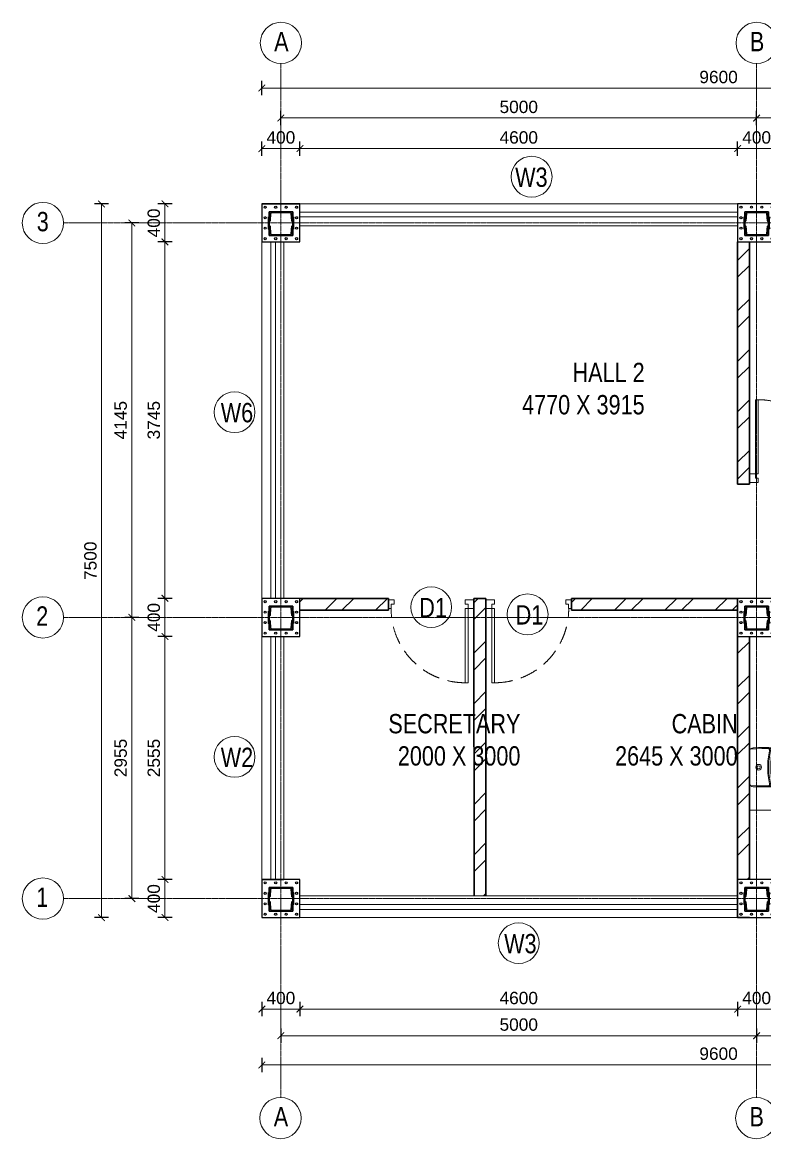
# Model space of a CAD drawing. Header units: millimetres. Extents: x 19543921 to 20171754, y -3528062 to -3222959.
# Drawn here: x 19628532 to 19636334, y -3274183 to -3262452 of the extents above; entities that cross this region are included whole.
import ezdxf

# ---------------------------------------------------------------- set-up
doc = ezdxf.new("R2010")
doc.units = ezdxf.units.MM
doc.header["$MEASUREMENT"] = 0
doc.header["$PDMODE"] = 35
doc.linetypes.add('CENTER', pattern=[2, 1.25, -0.25, 0.25, -0.25])
doc.linetypes.add('DASHED', pattern=[0.75, 0.5, -0.25])
doc.layers.get('Defpoints').update_dxf_attribs({"color": 169})
for name, color, linetype, lineweight in [('center', 4, 'Continuous', 9), ('Dimension', 4, 'Continuous', 9), ('Door-Window', 112, 'Continuous', 15), ('Fittings', 9, 'Continuous', 0), ('FURNITURE', 34, 'Continuous', 5), ('FURNITURES', 32, 'Continuous', 13), ('hatch LOW', 8, 'Continuous', 5), ('text', 142, 'Continuous', 9), ('wall', 1, 'Continuous', 35), ('Windows', 4, 'Continuous', 13)]:
    doc.layers.add(name, color=color, linetype=linetype, lineweight=lineweight)
doc.styles.add('DIM', font='arial.ttf', dxfattribs={"width": 0.8, "height": 45})
doc.styles.add('ordinary', font='arial.ttf')
doc.dimstyles.new('outer dimension', dxfattribs={"dimtxt": 130, "dimasz": 70, "dimexe": 75, "dimexo": 150, "dimgap": 50, "dimtad": 1, "dimdec": 0, "dimrnd": 5, "dimzin": 12, "dimdsep": 46, "dimtxsty": 'ordinary', "dimblk": 'ARCHTICK', "dimcen": 0.09, "dimclrd": 256, "dimclre": 256, "dimclrt": 256, "dimadec": 0, "dimazin": 3, "dimtfac": 1, "dimtdec": 0, "dimtix": 1, "dimtmove": 1, "dimatfit": 2, "dimldrblk": 'ARCHTICK', "dimfxl": 75, "dimfxlon": 1, "dimtolj": 1, "dimtzin": 12, "dimlwd": -1, "dimarcsym": 0})

# ---------------------------------------------------------------- blocks, each defined once
blk = doc.blocks.new('3-0')
at = {"layer": 'Door-Window', "ltscale": 3}
for p, q in [((11063.05, 10097.68), (11065.97, 10099.9)), ((11063.05, 10097.68), (11064.53, 10095.73)), ((11065.99, 10096.84), (11064.53, 10095.73)), ((11065.25, 10097.81), (11066.71, 10098.92)), ((11065.99, 10096.84), (11065.25, 10097.81)), ((11065.97, 10099.9), (11066.71, 10098.92)), ((11085.5, 10074.13), (11110.32, 10092.96)), ((11086.24, 10073.15), (11111.05, 10091.97)), ((11111.05, 10091.97), (11110.32, 10092.96)), ((11084.04, 10073.02), (11082.57, 10071.91)), ((11084.04, 10073.02), (11084.78, 10072.04)), ((11084.78, 10072.04), (11086.24, 10073.15)), ((11086.24, 10073.15), (11085.5, 10074.13)), ((11087.72, 10071.2), (11086.24, 10073.15)), ((11082.57, 10071.91), (11084.79, 10068.98)), ((11084.79, 10068.98), (11087.72, 10071.2))]:
    blk.add_line(p, q, dxfattribs=at)
at = {"layer": 'Door-Window', "color": 9, "linetype": 'DASHED', "lineweight": 18, "ltscale": 15}
blk.add_arc((11085.5, 10074.13), 31.16, 37.1906, 127.1465, dxfattribs=at)
blk = doc.blocks.new('c-section')
at = {"layer": 'wall'}
for p, q in [((75, 318), (325, 318)), ((75, 318), (75, 218)), ((92, 300), (86, 221)), ((296, 311), (104, 311)), ((314, 221), (308, 300)), ((325, 318), (325, 218)), ((82, 218), (75, 218)), ((75, 68), (75, 168)), ((82, 168), (75, 168)), ((92, 86), (86, 165)), ((314, 165), (308, 86)), ((325, 218), (318, 218)), ((325, 168), (318, 168)), ((325, 68), (325, 168)), ((75, 68), (325, 68)), ((296, 75), (104, 75))]:
    blk.add_line(p, q, dxfattribs=at)
at = {"layer": 'wall', "color": 2, "lineweight": -3}
blk.add_lwpolyline([(0, 0), (400, 0), (400, 400), (0, 400)], close=True, dxfattribs=at)
at = {"layer": 'wall', "linetype": 'Continuous', "ltscale": 1000}
for points in [[(69, 264), (75, 264), (75, 136), (69, 136)], [(325, 264), (331, 264), (331, 136), (325, 136)]]:
    blk.add_lwpolyline(points, close=True, dxfattribs=at)
at = {"layer": 'wall', "color": 2, "lineweight": -3}
for centre in [(35, 365), (145, 365), (255, 365), (365, 365), (35, 255), (365, 255), (35, 145), (365, 145), (35, 35), (145, 35), (255, 35), (365, 35)]:
    blk.add_circle(centre, 11, dxfattribs=at)
at = {"layer": 'wall'}
for centre, radius, start, end in [((104, 299), 12, 90, 174), ((296, 299), 12, 6, 90), ((82, 221), 3.2, 270, 354), ((82, 165), 3.2, 6, 90), ((318, 221), 3.2, 186, 270), ((318, 165), 3.2, 90, 174), ((104, 87), 12, 186, 270), ((296, 87), 12, 270, 354)]:
    blk.add_arc(centre, radius, start, end, dxfattribs=at)
blk = doc.blocks.new('tht')
at = {"layer": 'Fittings'}
for p in [(672498.79, -367827.02), (672511.67, -367827.02)]:
    blk.add_line(p, (672505.23, -367827.02), dxfattribs=at)
for radius in [1.17, 0.634]:
    blk.add_circle((672505.23, -367823.24), radius, dxfattribs=at)
for centre, radius, start, end in [((672598.59, -367820.91), 101.47, 172.8664, 182.5999), ((672667.29, -367819.26), 169.75, 176.3006, 182.4712), ((672541.19, -367808.57), 43.29, 179.6519, 188.297), ((672469.27, -367808.57), 43.29, 351.703, 0.3481), ((672411.87, -367820.91), 101.47, 357.4001, 7.1336), ((672343.17, -367819.26), 169.75, 357.5288, 3.6994), ((672500.68, -367814.39), 2.36, 190.4701, 264.6079), ((672509.78, -367814.39), 2.36, 275.3921, 349.5299), ((672498.28, -367819.07), 0.741, 72.3593, 185.9315), ((672498.21, -367819.43), 0.718, 73.3813, 156.4724), ((672498.46, -367818.44), 0.947, 62.2033, 161.9404), ((672504.3, -367795.78), 23.7, 255.6185, 272.2533), ((672504.3, -367795.78), 23.31, 255.6185, 272.2533), ((672504.3, -367796.55), 21.73, 255.6185, 272.4575), ((672505.55, -367762.72), 54.26, 264.6079, 269.6591), ((672504.91, -367762.72), 54.26, 270.3409, 275.3921), ((672506.16, -367796.55), 21.73, 267.5425, 284.3815), ((672506.16, -367795.78), 23.7, 267.7467, 284.3815), ((672506.16, -367795.78), 23.31, 267.7467, 284.3815), ((672512, -367818.44), 0.947, 18.0596, 117.7967), ((672512.18, -367819.07), 0.741, 354.0685, 107.6407), ((672512.25, -367819.43), 0.718, 23.5276, 106.6187), ((672498.79, -367825.44), 1.57, 182.5999, 270), ((672511.67, -367825.44), 1.57, 270, 357.4001)]:
    blk.add_arc(centre, radius, start, end, dxfattribs=at)
blk.add_ellipse((672505.23, -367809.67), major_axis=(0, -11.39), ratio=0.648116, start_param=1.570796, end_param=4.592942, dxfattribs=at)
blk = doc.blocks.new('_ArchTick')
at = {"color": 0, "linetype": 'ByBlock', "const_width": 0.15}
blk.add_lwpolyline([(-0.5, -0.5), (0.5, 0.5)], dxfattribs=at)
blk = doc.blocks.new('*D98')
at = {"layer": 'Defpoints', "color": 0, "linetype": 'Continuous', "ltscale": 1000, "transparency": 16777216}
for p in [(19631049, -3271860), (19631449, -3271860), (19631449, -3272822)]:
    blk.add_point(p, dxfattribs=at)
at = {"layer": 'Dimension', "linetype": 'Continuous', "lineweight": -2, "ltscale": 1000, "transparency": 16777216}
for p, q in [((19631049, -3272747), (19631049, -3272897)), ((19631449, -3272747), (19631449, -3272897))]:
    blk.add_line(p, q, dxfattribs=at)
at = {"layer": 'Dimension', "ltscale": 1000, "transparency": 16777216}
blk.add_line((19631049, -3272822), (19631449, -3272822), dxfattribs=at)
at = {"layer": 'Dimension', "linetype": 'Continuous', "ltscale": 1000, "transparency": 16777216, "xscale": 70, "yscale": 70, "zscale": 70, "rotation": 180}
blk.add_blockref('_ArchTick', (19631049, -3272822), dxfattribs=at)
at = {"layer": 'Dimension', "linetype": 'Continuous', "ltscale": 1000, "transparency": 16777216, "xscale": 70, "yscale": 70, "zscale": 70}
blk.add_blockref('_ArchTick', (19631449, -3272822), dxfattribs=at)
at = {"layer": 'Dimension', "linetype": 'Continuous', "ltscale": 1000, "transparency": 16777216, "insert": (19631249, -3272706), "char_height": 130, "attachment_point": 5, "style": 'ordinary'}
blk.add_mtext('\\A1;400', dxfattribs=at)
blk = doc.blocks.new('*D99')
at = {"layer": 'Defpoints', "color": 0, "linetype": 'Continuous', "ltscale": 1000, "transparency": 16777216}
for p in [(19631449, -3271860), (19636049, -3271860), (19636049, -3272822)]:
    blk.add_point(p, dxfattribs=at)
at = {"layer": 'Dimension', "linetype": 'Continuous', "lineweight": -2, "ltscale": 1000, "transparency": 16777216}
for p, q in [((19631449, -3272747), (19631449, -3272897)), ((19636049, -3272747), (19636049, -3272897))]:
    blk.add_line(p, q, dxfattribs=at)
at = {"layer": 'Dimension', "ltscale": 1000, "transparency": 16777216}
blk.add_line((19631449, -3272822), (19636049, -3272822), dxfattribs=at)
at = {"layer": 'Dimension', "linetype": 'Continuous', "ltscale": 1000, "transparency": 16777216, "xscale": 70, "yscale": 70, "zscale": 70, "rotation": 180}
blk.add_blockref('_ArchTick', (19631449, -3272822), dxfattribs=at)
at = {"layer": 'Dimension', "linetype": 'Continuous', "ltscale": 1000, "transparency": 16777216, "xscale": 70, "yscale": 70, "zscale": 70}
blk.add_blockref('_ArchTick', (19636049, -3272822), dxfattribs=at)
at = {"layer": 'Dimension', "linetype": 'Continuous', "ltscale": 1000, "transparency": 16777216, "insert": (19633749, -3272706), "char_height": 130, "attachment_point": 5, "style": 'ordinary'}
blk.add_mtext('\\A1;4600', dxfattribs=at)
blk = doc.blocks.new('*D100')
at = {"layer": 'Defpoints', "color": 0, "linetype": 'Continuous', "ltscale": 1000, "transparency": 16777216}
for p in [(19636049, -3271860), (19636449, -3271860), (19636449, -3272822)]:
    blk.add_point(p, dxfattribs=at)
at = {"layer": 'Dimension', "linetype": 'Continuous', "lineweight": -2, "ltscale": 1000, "transparency": 16777216}
for p, q in [((19636049, -3272747), (19636049, -3272897)), ((19636449, -3272747), (19636449, -3272897))]:
    blk.add_line(p, q, dxfattribs=at)
at = {"layer": 'Dimension', "ltscale": 1000, "transparency": 16777216}
blk.add_line((19636049, -3272822), (19636449, -3272822), dxfattribs=at)
at = {"layer": 'Dimension', "linetype": 'Continuous', "ltscale": 1000, "transparency": 16777216, "xscale": 70, "yscale": 70, "zscale": 70, "rotation": 180}
blk.add_blockref('_ArchTick', (19636049, -3272822), dxfattribs=at)
at = {"layer": 'Dimension', "linetype": 'Continuous', "ltscale": 1000, "transparency": 16777216, "xscale": 70, "yscale": 70, "zscale": 70}
blk.add_blockref('_ArchTick', (19636449, -3272822), dxfattribs=at)
at = {"layer": 'Dimension', "linetype": 'Continuous', "ltscale": 1000, "transparency": 16777216, "insert": (19636249, -3272706), "char_height": 130, "attachment_point": 5, "style": 'ordinary'}
blk.add_mtext('\\A1;400', dxfattribs=at)
blk = doc.blocks.new('*D107')
at = {"layer": 'Defpoints', "color": 0, "linetype": 'Continuous', "ltscale": 1000, "transparency": 16777216}
for p in [(19631249, -3271660), (19636249, -3271660), (19636249, -3273101)]:
    blk.add_point(p, dxfattribs=at)
at = {"layer": 'Dimension', "linetype": 'Continuous', "lineweight": -2, "ltscale": 1000, "transparency": 16777216}
for p, q in [((19631249, -3273026), (19631249, -3273176)), ((19636249, -3273026), (19636249, -3273176))]:
    blk.add_line(p, q, dxfattribs=at)
at = {"layer": 'Dimension', "ltscale": 1000, "transparency": 16777216}
blk.add_line((19631249, -3273101), (19636249, -3273101), dxfattribs=at)
at = {"layer": 'Dimension', "linetype": 'Continuous', "ltscale": 1000, "transparency": 16777216, "xscale": 70, "yscale": 70, "zscale": 70, "rotation": 180}
blk.add_blockref('_ArchTick', (19631249, -3273101), dxfattribs=at)
at = {"layer": 'Dimension', "linetype": 'Continuous', "ltscale": 1000, "transparency": 16777216, "xscale": 70, "yscale": 70, "zscale": 70}
blk.add_blockref('_ArchTick', (19636249, -3273101), dxfattribs=at)
at = {"layer": 'Dimension', "linetype": 'Continuous', "ltscale": 1000, "transparency": 16777216, "insert": (19633749, -3272985), "char_height": 130, "attachment_point": 5, "style": 'ordinary'}
blk.add_mtext('\\A1;5000', dxfattribs=at)
blk = doc.blocks.new('*D108')
at = {"layer": 'Defpoints', "color": 0, "linetype": 'Continuous', "ltscale": 1000, "transparency": 16777216}
for p in [(19636249, -3271660), (19640449, -3271660), (19640449, -3273101)]:
    blk.add_point(p, dxfattribs=at)
at = {"layer": 'Dimension', "linetype": 'Continuous', "lineweight": -2, "ltscale": 1000, "transparency": 16777216}
for p, q in [((19636249, -3273026), (19636249, -3273176)), ((19640449, -3273026), (19640449, -3273176))]:
    blk.add_line(p, q, dxfattribs=at)
at = {"layer": 'Dimension', "ltscale": 1000, "transparency": 16777216}
blk.add_line((19636249, -3273101), (19640449, -3273101), dxfattribs=at)
at = {"layer": 'Dimension', "linetype": 'Continuous', "ltscale": 1000, "transparency": 16777216, "xscale": 70, "yscale": 70, "zscale": 70, "rotation": 180}
blk.add_blockref('_ArchTick', (19636249, -3273101), dxfattribs=at)
at = {"layer": 'Dimension', "linetype": 'Continuous', "ltscale": 1000, "transparency": 16777216, "xscale": 70, "yscale": 70, "zscale": 70}
blk.add_blockref('_ArchTick', (19640449, -3273101), dxfattribs=at)
at = {"layer": 'Dimension', "linetype": 'Continuous', "ltscale": 1000, "transparency": 16777216, "insert": (19638349, -3272985), "char_height": 130, "attachment_point": 5, "style": 'ordinary'}
blk.add_mtext('\\A1;4200', dxfattribs=at)
blk = doc.blocks.new('*D42')
at = {"layer": 'Defpoints', "color": 0, "linetype": 'Continuous', "ltscale": 1000, "transparency": 16777216}
for p in [(19631049, -3271860), (19640649, -3271860), (19631049, -3273408)]:
    blk.add_point(p, dxfattribs=at)
at = {"layer": 'Dimension', "linetype": 'Continuous', "lineweight": -2, "ltscale": 1000, "transparency": 16777216}
for p, q in [((19631049, -3273333), (19631049, -3273483)), ((19640649, -3273333), (19640649, -3273483))]:
    blk.add_line(p, q, dxfattribs=at)
at = {"layer": 'Dimension', "ltscale": 1000, "transparency": 16777216}
blk.add_line((19640649, -3273408), (19631049, -3273408), dxfattribs=at)
at = {"layer": 'Dimension', "linetype": 'Continuous', "ltscale": 1000, "transparency": 16777216, "xscale": 70, "yscale": 70, "zscale": 70, "rotation": 180}
blk.add_blockref('_ArchTick', (19631049, -3273408), dxfattribs=at)
at = {"layer": 'Dimension', "linetype": 'Continuous', "ltscale": 1000, "transparency": 16777216, "xscale": 70, "yscale": 70, "zscale": 70}
blk.add_blockref('_ArchTick', (19640649, -3273408), dxfattribs=at)
at = {"layer": 'Dimension', "linetype": 'Continuous', "ltscale": 1000, "transparency": 16777216, "insert": (19635849, -3273291), "char_height": 130, "attachment_point": 5, "style": 'ordinary'}
blk.add_mtext('\\A1;9600', dxfattribs=at)
blk = doc.blocks.new('*D52')
at = {"layer": 'Defpoints', "color": 0, "linetype": 'Continuous', "ltscale": 1000, "transparency": 16777216}
for p in [(19630031, -3271460), (19631050, -3271460), (19631050, -3271860)]:
    blk.add_point(p, dxfattribs=at)
at = {"layer": 'Dimension', "linetype": 'Continuous', "lineweight": -2, "ltscale": 1000, "transparency": 16777216}
for p, q in [((19630106, -3271460), (19629956, -3271460)), ((19630106, -3271860), (19629956, -3271860))]:
    blk.add_line(p, q, dxfattribs=at)
at = {"layer": 'Dimension', "ltscale": 1000, "transparency": 16777216}
blk.add_line((19630031, -3271860), (19630031, -3271460), dxfattribs=at)
at = {"layer": 'Dimension', "linetype": 'Continuous', "ltscale": 1000, "transparency": 16777216, "xscale": 70, "yscale": 70, "zscale": 70}
for p, rotation in [((19630031, -3271460), 90), ((19630031, -3271860), 270)]:
    blk.add_blockref('_ArchTick', p, dxfattribs=dict(at, rotation=rotation))
at = {"layer": 'Dimension', "linetype": 'Continuous', "ltscale": 1000, "transparency": 16777216, "insert": (19629914, -3271660), "char_height": 130, "attachment_point": 5, "rotation": 90, "style": 'ordinary'}
blk.add_mtext('\\A1;400', dxfattribs=at)
blk = doc.blocks.new('*D53')
at = {"layer": 'Defpoints', "color": 0, "linetype": 'Continuous', "ltscale": 1000, "transparency": 16777216}
for p in [(19630031, -3268905), (19631050, -3268905), (19631050, -3271460)]:
    blk.add_point(p, dxfattribs=at)
at = {"layer": 'Dimension', "linetype": 'Continuous', "lineweight": -2, "ltscale": 1000, "transparency": 16777216}
for p, q in [((19630106, -3268905), (19629956, -3268905)), ((19630106, -3271460), (19629956, -3271460))]:
    blk.add_line(p, q, dxfattribs=at)
at = {"layer": 'Dimension', "ltscale": 1000, "transparency": 16777216}
blk.add_line((19630031, -3271460), (19630031, -3268905), dxfattribs=at)
at = {"layer": 'Dimension', "linetype": 'Continuous', "ltscale": 1000, "transparency": 16777216, "xscale": 70, "yscale": 70, "zscale": 70}
for p, rotation in [((19630031, -3268905), 90), ((19630031, -3271460), 270)]:
    blk.add_blockref('_ArchTick', p, dxfattribs=dict(at, rotation=rotation))
at = {"layer": 'Dimension', "linetype": 'Continuous', "ltscale": 1000, "transparency": 16777216, "insert": (19629914, -3270183), "char_height": 130, "attachment_point": 5, "rotation": 90, "style": 'ordinary'}
blk.add_mtext('\\A1;2555', dxfattribs=at)
blk = doc.blocks.new('*D54')
at = {"layer": 'Defpoints', "color": 0, "linetype": 'Continuous', "ltscale": 1000, "transparency": 16777216}
for p in [(19630031, -3268505), (19631050, -3268505), (19631050, -3268905)]:
    blk.add_point(p, dxfattribs=at)
at = {"layer": 'Dimension', "linetype": 'Continuous', "lineweight": -2, "ltscale": 1000, "transparency": 16777216}
for p, q in [((19630106, -3268505), (19629956, -3268505)), ((19630106, -3268905), (19629956, -3268905))]:
    blk.add_line(p, q, dxfattribs=at)
at = {"layer": 'Dimension', "ltscale": 1000, "transparency": 16777216}
blk.add_line((19630031, -3268905), (19630031, -3268505), dxfattribs=at)
at = {"layer": 'Dimension', "linetype": 'Continuous', "ltscale": 1000, "transparency": 16777216, "xscale": 70, "yscale": 70, "zscale": 70}
for p, rotation in [((19630031, -3268505), 90), ((19630031, -3268905), 270)]:
    blk.add_blockref('_ArchTick', p, dxfattribs=dict(at, rotation=rotation))
at = {"layer": 'Dimension', "linetype": 'Continuous', "ltscale": 1000, "transparency": 16777216, "insert": (19629914, -3268705), "char_height": 130, "attachment_point": 5, "rotation": 90, "style": 'ordinary'}
blk.add_mtext('\\A1;400', dxfattribs=at)
blk = doc.blocks.new('*D55')
at = {"layer": 'Defpoints', "color": 0, "linetype": 'Continuous', "ltscale": 1000, "transparency": 16777216}
for p in [(19630031, -3264760), (19631049, -3264760), (19631050, -3268505)]:
    blk.add_point(p, dxfattribs=at)
at = {"layer": 'Dimension', "linetype": 'Continuous', "lineweight": -2, "ltscale": 1000, "transparency": 16777216}
for p, q in [((19630106, -3264760), (19629956, -3264760)), ((19630106, -3268505), (19629956, -3268505))]:
    blk.add_line(p, q, dxfattribs=at)
at = {"layer": 'Dimension', "ltscale": 1000, "transparency": 16777216}
blk.add_line((19630031, -3268505), (19630031, -3264760), dxfattribs=at)
at = {"layer": 'Dimension', "linetype": 'Continuous', "ltscale": 1000, "transparency": 16777216, "xscale": 70, "yscale": 70, "zscale": 70}
for p, rotation in [((19630031, -3264760), 90), ((19630031, -3268505), 270)]:
    blk.add_blockref('_ArchTick', p, dxfattribs=dict(at, rotation=rotation))
at = {"layer": 'Dimension', "linetype": 'Continuous', "ltscale": 1000, "transparency": 16777216, "insert": (19629914, -3266633), "char_height": 130, "attachment_point": 5, "rotation": 90, "style": 'ordinary'}
blk.add_mtext('\\A1;3745', dxfattribs=at)
blk = doc.blocks.new('*D56')
at = {"layer": 'Defpoints', "color": 0, "linetype": 'Continuous', "ltscale": 1000, "transparency": 16777216}
for p in [(19630031, -3264360), (19631049, -3264360), (19631050, -3264760)]:
    blk.add_point(p, dxfattribs=at)
at = {"layer": 'Dimension', "linetype": 'Continuous', "lineweight": -2, "ltscale": 1000, "transparency": 16777216}
for p, q in [((19630106, -3264360), (19629956, -3264360)), ((19630106, -3264760), (19629956, -3264760))]:
    blk.add_line(p, q, dxfattribs=at)
at = {"layer": 'Dimension', "ltscale": 1000, "transparency": 16777216}
blk.add_line((19630031, -3264760), (19630031, -3264360), dxfattribs=at)
at = {"layer": 'Dimension', "linetype": 'Continuous', "ltscale": 1000, "transparency": 16777216, "xscale": 70, "yscale": 70, "zscale": 70}
for p, rotation in [((19630031, -3264360), 90), ((19630031, -3264760), 270)]:
    blk.add_blockref('_ArchTick', p, dxfattribs=dict(at, rotation=rotation))
at = {"layer": 'Dimension', "linetype": 'Continuous', "ltscale": 1000, "transparency": 16777216, "insert": (19629914, -3264560), "char_height": 130, "attachment_point": 5, "rotation": 90, "style": 'ordinary'}
blk.add_mtext('\\A1;400', dxfattribs=at)
blk = doc.blocks.new('*D57')
at = {"layer": 'Defpoints', "color": 0, "linetype": 'Continuous', "ltscale": 1000, "transparency": 16777216}
for p in [(19629683, -3268705), (19631050, -3268705), (19631050, -3271660)]:
    blk.add_point(p, dxfattribs=at)
at = {"layer": 'Dimension', "linetype": 'Continuous', "lineweight": -2, "ltscale": 1000, "transparency": 16777216}
for p, q in [((19629758, -3268705), (19629608, -3268705)), ((19629758, -3271660), (19629608, -3271660))]:
    blk.add_line(p, q, dxfattribs=at)
at = {"layer": 'Dimension', "ltscale": 1000, "transparency": 16777216}
blk.add_line((19629683, -3271660), (19629683, -3268705), dxfattribs=at)
at = {"layer": 'Dimension', "linetype": 'Continuous', "ltscale": 1000, "transparency": 16777216, "xscale": 70, "yscale": 70, "zscale": 70}
for p, rotation in [((19629683, -3268705), 90), ((19629683, -3271660), 270)]:
    blk.add_blockref('_ArchTick', p, dxfattribs=dict(at, rotation=rotation))
at = {"layer": 'Dimension', "linetype": 'Continuous', "ltscale": 1000, "transparency": 16777216, "insert": (19629566, -3270183), "char_height": 130, "attachment_point": 5, "rotation": 90, "style": 'ordinary'}
blk.add_mtext('\\A1;2955', dxfattribs=at)
blk = doc.blocks.new('*D58')
at = {"layer": 'Defpoints', "color": 0, "linetype": 'Continuous', "ltscale": 1000, "transparency": 16777216}
for p in [(19629683, -3264560), (19631050, -3264560), (19631050, -3268705)]:
    blk.add_point(p, dxfattribs=at)
at = {"layer": 'Dimension', "linetype": 'Continuous', "lineweight": -2, "ltscale": 1000, "transparency": 16777216}
for p, q in [((19629758, -3264560), (19629608, -3264560)), ((19629758, -3268705), (19629608, -3268705))]:
    blk.add_line(p, q, dxfattribs=at)
at = {"layer": 'Dimension', "ltscale": 1000, "transparency": 16777216}
blk.add_line((19629683, -3268705), (19629683, -3264560), dxfattribs=at)
at = {"layer": 'Dimension', "linetype": 'Continuous', "ltscale": 1000, "transparency": 16777216, "xscale": 70, "yscale": 70, "zscale": 70}
for p, rotation in [((19629683, -3264560), 90), ((19629683, -3268705), 270)]:
    blk.add_blockref('_ArchTick', p, dxfattribs=dict(at, rotation=rotation))
at = {"layer": 'Dimension', "linetype": 'Continuous', "ltscale": 1000, "transparency": 16777216, "insert": (19629566, -3266633), "char_height": 130, "attachment_point": 5, "rotation": 90, "style": 'ordinary'}
blk.add_mtext('\\A1;4145', dxfattribs=at)
blk = doc.blocks.new('*D59')
at = {"layer": 'Defpoints', "color": 0, "linetype": 'Continuous', "ltscale": 1000, "transparency": 16777216}
for p in [(19629364, -3264360), (19631049, -3264360), (19631050, -3271860)]:
    blk.add_point(p, dxfattribs=at)
at = {"layer": 'Dimension', "linetype": 'Continuous', "lineweight": -2, "ltscale": 1000, "transparency": 16777216}
for p, q in [((19629439, -3264360), (19629289, -3264360)), ((19629439, -3271860), (19629289, -3271860))]:
    blk.add_line(p, q, dxfattribs=at)
at = {"layer": 'Dimension', "ltscale": 1000, "transparency": 16777216}
blk.add_line((19629364, -3271860), (19629364, -3264360), dxfattribs=at)
at = {"layer": 'Dimension', "linetype": 'Continuous', "ltscale": 1000, "transparency": 16777216, "xscale": 70, "yscale": 70, "zscale": 70}
for p, rotation in [((19629364, -3264360), 90), ((19629364, -3271860), 270)]:
    blk.add_blockref('_ArchTick', p, dxfattribs=dict(at, rotation=rotation))
at = {"layer": 'Dimension', "linetype": 'Continuous', "ltscale": 1000, "transparency": 16777216, "insert": (19629248, -3268110), "char_height": 130, "attachment_point": 5, "rotation": 90, "style": 'ordinary'}
blk.add_mtext('\\A1;7500', dxfattribs=at)
blk = doc.blocks.new('*D60')
at = {"layer": 'Defpoints', "color": 0, "linetype": 'Continuous', "ltscale": 1000, "transparency": 16777216}
for p in [(19631449, -3263778), (19631049, -3264360), (19631449, -3264360)]:
    blk.add_point(p, dxfattribs=at)
at = {"layer": 'Dimension', "linetype": 'Continuous', "lineweight": -2, "ltscale": 1000, "transparency": 16777216}
for p, q in [((19631049, -3263853), (19631049, -3263703)), ((19631449, -3263853), (19631449, -3263703))]:
    blk.add_line(p, q, dxfattribs=at)
at = {"layer": 'Dimension', "ltscale": 1000, "transparency": 16777216}
blk.add_line((19631049, -3263778), (19631449, -3263778), dxfattribs=at)
at = {"layer": 'Dimension', "linetype": 'Continuous', "ltscale": 1000, "transparency": 16777216, "xscale": 70, "yscale": 70, "zscale": 70, "rotation": 180}
blk.add_blockref('_ArchTick', (19631049, -3263778), dxfattribs=at)
at = {"layer": 'Dimension', "linetype": 'Continuous', "ltscale": 1000, "transparency": 16777216, "xscale": 70, "yscale": 70, "zscale": 70}
blk.add_blockref('_ArchTick', (19631449, -3263778), dxfattribs=at)
at = {"layer": 'Dimension', "linetype": 'Continuous', "ltscale": 1000, "transparency": 16777216, "insert": (19631249, -3263662), "char_height": 130, "attachment_point": 5, "style": 'ordinary'}
blk.add_mtext('\\A1;400', dxfattribs=at)
blk = doc.blocks.new('*D61')
at = {"layer": 'Defpoints', "color": 0, "linetype": 'Continuous', "ltscale": 1000, "transparency": 16777216}
for p in [(19636049, -3263778), (19631449, -3264360), (19636049, -3264360)]:
    blk.add_point(p, dxfattribs=at)
at = {"layer": 'Dimension', "linetype": 'Continuous', "lineweight": -2, "ltscale": 1000, "transparency": 16777216}
for p, q in [((19631449, -3263853), (19631449, -3263703)), ((19636049, -3263853), (19636049, -3263703))]:
    blk.add_line(p, q, dxfattribs=at)
at = {"layer": 'Dimension', "ltscale": 1000, "transparency": 16777216}
blk.add_line((19631449, -3263778), (19636049, -3263778), dxfattribs=at)
at = {"layer": 'Dimension', "linetype": 'Continuous', "ltscale": 1000, "transparency": 16777216, "xscale": 70, "yscale": 70, "zscale": 70, "rotation": 180}
blk.add_blockref('_ArchTick', (19631449, -3263778), dxfattribs=at)
at = {"layer": 'Dimension', "linetype": 'Continuous', "ltscale": 1000, "transparency": 16777216, "xscale": 70, "yscale": 70, "zscale": 70}
blk.add_blockref('_ArchTick', (19636049, -3263778), dxfattribs=at)
at = {"layer": 'Dimension', "linetype": 'Continuous', "ltscale": 1000, "transparency": 16777216, "insert": (19633749, -3263662), "char_height": 130, "attachment_point": 5, "style": 'ordinary'}
blk.add_mtext('\\A1;4600', dxfattribs=at)
blk = doc.blocks.new('*D62')
at = {"layer": 'Defpoints', "color": 0, "linetype": 'Continuous', "ltscale": 1000, "transparency": 16777216}
for p in [(19636449, -3263778), (19636449, -3264360), (19636049, -3266050)]:
    blk.add_point(p, dxfattribs=at)
at = {"layer": 'Dimension', "linetype": 'Continuous', "lineweight": -2, "ltscale": 1000, "transparency": 16777216}
for p, q in [((19636049, -3263853), (19636049, -3263703)), ((19636449, -3263853), (19636449, -3263703))]:
    blk.add_line(p, q, dxfattribs=at)
at = {"layer": 'Dimension', "ltscale": 1000, "transparency": 16777216}
blk.add_line((19636049, -3263778), (19636449, -3263778), dxfattribs=at)
at = {"layer": 'Dimension', "linetype": 'Continuous', "ltscale": 1000, "transparency": 16777216, "xscale": 70, "yscale": 70, "zscale": 70, "rotation": 180}
blk.add_blockref('_ArchTick', (19636049, -3263778), dxfattribs=at)
at = {"layer": 'Dimension', "linetype": 'Continuous', "ltscale": 1000, "transparency": 16777216, "xscale": 70, "yscale": 70, "zscale": 70}
blk.add_blockref('_ArchTick', (19636449, -3263778), dxfattribs=at)
at = {"layer": 'Dimension', "linetype": 'Continuous', "ltscale": 1000, "transparency": 16777216, "insert": (19636249, -3263662), "char_height": 130, "attachment_point": 5, "style": 'ordinary'}
blk.add_mtext('\\A1;400', dxfattribs=at)
blk = doc.blocks.new('*D65')
at = {"layer": 'Defpoints', "color": 0, "linetype": 'Continuous', "ltscale": 1000, "transparency": 16777216}
for p in [(19636249, -3263457), (19631249, -3264360), (19636249, -3264360)]:
    blk.add_point(p, dxfattribs=at)
at = {"layer": 'Dimension', "linetype": 'Continuous', "lineweight": -2, "ltscale": 1000, "transparency": 16777216}
for p, q in [((19631249, -3263532), (19631249, -3263382)), ((19636249, -3263532), (19636249, -3263382))]:
    blk.add_line(p, q, dxfattribs=at)
at = {"layer": 'Dimension', "ltscale": 1000, "transparency": 16777216}
blk.add_line((19631249, -3263457), (19636249, -3263457), dxfattribs=at)
at = {"layer": 'Dimension', "linetype": 'Continuous', "ltscale": 1000, "transparency": 16777216, "xscale": 70, "yscale": 70, "zscale": 70, "rotation": 180}
blk.add_blockref('_ArchTick', (19631249, -3263457), dxfattribs=at)
at = {"layer": 'Dimension', "linetype": 'Continuous', "ltscale": 1000, "transparency": 16777216, "xscale": 70, "yscale": 70, "zscale": 70}
blk.add_blockref('_ArchTick', (19636249, -3263457), dxfattribs=at)
at = {"layer": 'Dimension', "linetype": 'Continuous', "ltscale": 1000, "transparency": 16777216, "insert": (19633749, -3263341), "char_height": 130, "attachment_point": 5, "style": 'ordinary'}
blk.add_mtext('\\A1;5000', dxfattribs=at)
blk = doc.blocks.new('*D66')
at = {"layer": 'Defpoints', "color": 0, "linetype": 'Continuous', "ltscale": 1000, "transparency": 16777216}
for p in [(19640449, -3263457), (19636249, -3264360), (19640449, -3264360)]:
    blk.add_point(p, dxfattribs=at)
at = {"layer": 'Dimension', "linetype": 'Continuous', "lineweight": -2, "ltscale": 1000, "transparency": 16777216}
for p, q in [((19636249, -3263532), (19636249, -3263382)), ((19640449, -3263532), (19640449, -3263382))]:
    blk.add_line(p, q, dxfattribs=at)
at = {"layer": 'Dimension', "ltscale": 1000, "transparency": 16777216}
blk.add_line((19636249, -3263457), (19640449, -3263457), dxfattribs=at)
at = {"layer": 'Dimension', "linetype": 'Continuous', "ltscale": 1000, "transparency": 16777216, "xscale": 70, "yscale": 70, "zscale": 70, "rotation": 180}
blk.add_blockref('_ArchTick', (19636249, -3263457), dxfattribs=at)
at = {"layer": 'Dimension', "linetype": 'Continuous', "ltscale": 1000, "transparency": 16777216, "xscale": 70, "yscale": 70, "zscale": 70}
blk.add_blockref('_ArchTick', (19640449, -3263457), dxfattribs=at)
at = {"layer": 'Dimension', "linetype": 'Continuous', "ltscale": 1000, "transparency": 16777216, "insert": (19638349, -3263341), "char_height": 130, "attachment_point": 5, "style": 'ordinary'}
blk.add_mtext('\\A1;4200', dxfattribs=at)
blk = doc.blocks.new('*D67')
at = {"layer": 'Defpoints', "color": 0, "linetype": 'Continuous', "ltscale": 1000, "transparency": 16777216}
for p in [(19631049, -3263143), (19631049, -3264360), (19640649, -3264360)]:
    blk.add_point(p, dxfattribs=at)
at = {"layer": 'Dimension', "linetype": 'Continuous', "lineweight": -2, "ltscale": 1000, "transparency": 16777216}
for p, q in [((19631049, -3263218), (19631049, -3263068)), ((19640649, -3263218), (19640649, -3263068))]:
    blk.add_line(p, q, dxfattribs=at)
at = {"layer": 'Dimension', "ltscale": 1000, "transparency": 16777216}
blk.add_line((19640649, -3263143), (19631049, -3263143), dxfattribs=at)
at = {"layer": 'Dimension', "linetype": 'Continuous', "ltscale": 1000, "transparency": 16777216, "xscale": 70, "yscale": 70, "zscale": 70, "rotation": 180}
blk.add_blockref('_ArchTick', (19631049, -3263143), dxfattribs=at)
at = {"layer": 'Dimension', "linetype": 'Continuous', "ltscale": 1000, "transparency": 16777216, "xscale": 70, "yscale": 70, "zscale": 70}
blk.add_blockref('_ArchTick', (19640649, -3263143), dxfattribs=at)
at = {"layer": 'Dimension', "linetype": 'Continuous', "ltscale": 1000, "transparency": 16777216, "insert": (19635849, -3263027), "char_height": 130, "attachment_point": 5, "style": 'ordinary'}
blk.add_mtext('\\A1;9600', dxfattribs=at)
blk = doc.blocks.new('GRID')
at = {"layer": 'text'}
blk.add_circle((0, 8.53), 8.53, dxfattribs=at)
at = {"layer": 'text', "style": 'DIM', "width": 0.8}
blk.add_attdef('A', (-3.17, 5.1), '', height=8, dxfattribs=at)

msp = doc.modelspace()

# ---------------------------------------------------------------- hatches: boundary and pattern name
at = {"layer": 'hatch LOW', "linetype": 'Continuous', "ltscale": 1000}
h = msp.add_hatch(dxfattribs=at)
h.set_pattern_fill('ANSI32', color=0, scale=1000)
h.set_pattern_definition([(45, (-18013.03, -88306.2), (-265.165043, 265.165043), []), (45, (-17836.25, -88306.2), (-265.165043, 265.165043), [])])
h.paths.add_polyline_path([(19636173.9, -3264760), (19636049.3, -3264760), (19636049.3, -3267305.1), (19636173.9, -3267305.1)])
h = msp.add_hatch(dxfattribs=at)
h.set_pattern_fill('ANSI32', color=0, scale=1000)
h.set_pattern_definition([(45, (-20782.8, -92431.2), (-265.165043, 265.165043), []), (45, (-20606.04, -92431.2), (-265.165043, 265.165043), [])])
h.paths.add_polyline_path([(19633404.1, -3268505.1), (19633279.5, -3268505.1), (19633279.5, -3271630.1), (19633404.1, -3271630.1)])
h = msp.add_hatch(dxfattribs=at)
h.set_pattern_fill('ANSI32', color=0, scale=1000)
h.set_pattern_definition([(45, (-18013.03, -92261.2), (-265.165043, 265.165043), []), (45, (-17836.25, -92261.2), (-265.165043, 265.165043), [])])
h.paths.add_polyline_path([(19636173.9, -3268905.1), (19636049.3, -3268905.1), (19636049.3, -3271460.1), (19636173.9, -3271460.1)])
at = {"layer": 'wall', "linetype": 'Continuous', "ltscale": 1000}
h = msp.add_hatch(dxfattribs=at)
h.set_pattern_fill('ANSI32', color=0, scale=1000)
h.set_pattern_definition([(45, (-16675.68, -79414.72), (-265.165043, 265.165043), []), (45, (-16498.9, -79414.72), (-265.165043, 265.165043), [])])
h.paths.add_polyline_path([(19632378.5, -3268504.9), (19631449.5, -3268505.1), (19631449.5, -3268630.1), (19632378.5, -3268629.9)])
h = msp.add_hatch(dxfattribs=at)
h.set_pattern_fill('ANSI32', color=0, scale=1000)
h.set_pattern_definition([(45, (-13104.95, -79414.72), (-265.165043, 265.165043), []), (45, (-12928.17, -79414.72), (-265.165043, 265.165043), [])])
h.paths.add_polyline_path([(19636049.3, -3268505.1), (19634303.6, -3268504.8), (19634303.6, -3268629.8), (19636049.3, -3268630.1)])

# ---------------------------------------------------------------- linework, layer by layer
at = {"layer": 'center', "color": 251, "linetype": 'CENTER', "ltscale": 5}
for p, q in [((19631249.5, -3262885.1), (19631249.5, -3273749.9)), ((19636249.3, -3262885.1), (19636249.3, -3273749.9)), ((19628965.4, -3264560.1), (19644077.4, -3264560.1)), ((19628965.4, -3268705.1), (19644077.4, -3268705.1)), ((19628965.4, -3271660.1), (19644077.4, -3271660.1))]:
    msp.add_line(p, q, dxfattribs=at)
at = {"layer": 'FURNITURES', "linetype": 'Continuous', "ltscale": 1000}
msp.add_line((19636174.3, -3270730.1), (19637674.3, -3270730.1), dxfattribs=at)
at = {"layer": 'text'}
for centre in [(19631249.5, -3262668.3), (19636249.3, -3262668.3), (19628748.6, -3268705.1), (19628748.6, -3271660.1), (19631245.4, -3273966.6), (19636245.2, -3273966.6)]:
    msp.add_circle(centre, 216.8, dxfattribs=at)
at = {"layer": 'text', "ltscale": 7}
for centre in [(19633884.2, -3264074.3), (19630762.5, -3266548.7), (19632829.1, -3268597.9), (19633842.1, -3268673.9), (19630762.5, -3270171.4), (19633748.4, -3272128.7)]:
    msp.add_circle(centre, 214.6, dxfattribs=at)
at = {"layer": 'wall', "linetype": 'Continuous', "ltscale": 1000}
for p, q in [((19631049.5, -3264360.1), (19631449.5, -3264360.1)), ((19636049.3, -3267305.1), (19636049.3, -3264760)), ((19636174.3, -3267305.1), (19636174.3, -3264760)), ((19636049.3, -3267305.1), (19636174.3, -3267305.1)), ((19632378.6, -3268505), (19631449.5, -3268505.1)), ((19632378.6, -3268630), (19632378.5, -3268505.3)), ((19633279.5, -3271630.1), (19633278.5, -3268505.1)), ((19633403.5, -3268505.1), (19633278.5, -3268505.1)), ((19633404.5, -3271630.1), (19633403.5, -3268505.1)), ((19634303.6, -3268630.2), (19634303.5, -3268504.9)), ((19636049.3, -3268505.1), (19634303.5, -3268505.2)), ((19636049.3, -3268905.1), (19636049.3, -3268505.1)), ((19632378.6, -3268630), (19631449.5, -3268630.1)), ((19636049.3, -3268630.1), (19634303.6, -3268630.2))]:
    msp.add_line(p, q, dxfattribs=at)
at = {"layer": 'wall', "ltscale": 7}
for p, q in [((19636049.3, -3268905.1), (19636049.3, -3271630.1)), ((19636174.3, -3268905.1), (19636174.3, -3271460.1)), ((19631049.5, -3271460.1), (19631279.1, -3271460.1)), ((19631279.1, -3271460.1), (19631049.5, -3271460.1)), ((19636049.3, -3271860.1), (19636049.3, -3271630.1)), ((19636174.3, -3271860.1), (19636049.3, -3271860.1))]:
    msp.add_line(p, q, dxfattribs=at)
at = {"layer": 'Windows', "linetype": 'Continuous', "ltscale": 1000}
for p, q in [((19636049.3, -3264360), (19631449.5, -3264360.1)), ((19636049.3, -3264590), (19631449.3, -3264590.1)), ((19631049.5, -3268505.1), (19631049.5, -3264760.1)), ((19631279.5, -3268505.1), (19631278.7, -3264760.1)), ((19631049.5, -3271460.1), (19631049.5, -3268905.1)), ((19631279.5, -3271460.1), (19631278.7, -3268905.1)), ((19631449.5, -3271630.1), (19636049.3, -3271630.1)), ((19631449.5, -3271860.1), (19636174.3, -3271860.1))]:
    msp.add_line(p, q, dxfattribs=at)
at = {"layer": 'Windows', "ltscale": 7}
for p, q in [((19636049.3, -3264446.5), (19631449.4, -3264446.6)), ((19636049.3, -3264497.3), (19631449.4, -3264497.4)), ((19631142.2, -3268505.1), (19631141.8, -3264760.1)), ((19631193, -3268505.1), (19631192.6, -3264760.1)), ((19631142.2, -3271460.1), (19631141.8, -3268905.1)), ((19631193, -3271460.1), (19631192.6, -3268905.1)), ((19631449.5, -3271722.8), (19636049.3, -3271722.5)), ((19631449.5, -3271773.6), (19636049.3, -3271773.3))]:
    msp.add_line(p, q, dxfattribs=at)

# ---------------------------------------------------------------- block references
at = {"layer": 'FURNITURE', "linetype": 'ByBlock', "xscale": 25.55555554379373, "yscale": 25.55555554379373, "zscale": 25.55555554379373, "rotation": 270.0159870891423}
msp.add_blockref('tht', (29031402.3, 13918586.7, 0), dxfattribs=at)
at = {"layer": 'text'}
ref = msp.add_blockref('GRID', (19628748.6, -3264776.9), dxfattribs=dict(at, xscale=-25.4, yscale=25.4, zscale=25.4))
ref.add_attrib('A', '3', (19628683.3, -3264647.3), dxfattribs={"height": 203.2, "style": 'DIM', "width": 0.8})
at = {"layer": 'wall', "linetype": 'Continuous'}
for p in [(19631049.5, -3264760.1), (19636049.3, -3264760), (19631049.5, -3268905.1), (19636049.3, -3268905.1), (19631049.5, -3271860.1), (19636049.3, -3271860.1)]:
    msp.add_blockref('c-section', p, dxfattribs=at)
at = {"layer": 'wall', "linetype": 'ByBlock', "yscale": 24.99476955698659, "zscale": 24.99476955698659}
for p, xscale, rotation in [((19602904.7, -3640109), -24.99476955698659, 307.1513136179354), ((19666548.2, -2895701), -24.99476955698659, 127.1513136179354), ((19600133.9, -2895701), 24.99476955698659, 232.8486863820646), ((19603179.7, -2895702.5), 24.99476955698659, 232.8486863820646)]:
    msp.add_blockref('3-0', p, dxfattribs=dict(at, xscale=xscale, rotation=rotation))

# ---------------------------------------------------------------- texts
at = {"layer": 'text', "ltscale": 7, "char_height": 203.2, "style": 'DIM'}
for s, width, heights, insert, attachment_point in [('W3', 741.821, [0], (19633711.2, -3263977.5), 1), ('HALL 2\\P4770 X 3915', 3155.972, [570.7], (19635071.7, -3266029.7), 3), ('W6', 12.632, [0], (19630617.3, -3266451.8), 1), ('D1', 12.632, [0], (19632703.6, -3268501.1), 1), ('D1', 12.632, [0], (19633716.6, -3268577), 1), ('SECRETARY\\P2000 X 3000', 3155.972, [570.7], (19633766.4, -3269720.5), 3), ('CABIN\\P2645 X 3000', 3155.972, [570.7], (19636049.3, -3269720.5), 3), ('W2', 12.632, [0], (19630617.3, -3270074.6), 1), ('W3', 12.632, [0], (19633595.5, -3272031.9), 1)]:
    msp.add_mtext_dynamic_manual_height_columns(s, width=width, gutter_width=40, heights=heights, dxfattribs=dict(at, insert=insert, attachment_point=attachment_point))
at = {"layer": 'text', "style": 'DIM', "width": 0.8}
for tag, p in [('A', (19631178.5, -3262755.6)), ('B', (19636178.3, -3262755.6)), ('2', (19628677.6, -3268792.3)), ('1', (19628677.6, -3271747.3)), ('A', (19631174.4, -3274053.8)), ('B', (19636174.2, -3274053.8))]:
    msp.add_attdef(tag, p, 'A', height=203.2, dxfattribs=at)

# ---------------------------------------------------------------- dimensions: what is measured, and where the dimension line sits
at = {"layer": 'Dimension', "linetype": 'Continuous', "ltscale": 1000}
for base, p1, p2, picture, middle in [((19631048.7, -3263143), (19640649.5, -3264360), (19631048.7, -3264360.1), '*D67', (19635849.1, -3263026.6)), ((19636249.3, -3263456.9), (19631249.5, -3264360.1), (19636249.3, -3264360), '*D65', (19633749.4, -3263340.5)), ((19640449.5, -3263456.9), (19636249.3, -3264360), (19640449.5, -3264360), '*D66', (19638349.4, -3263340.5)), ((19631449.5, -3263777.9), (19631048.7, -3264360.1), (19631449.5, -3264360), '*D60', (19631249.1, -3263661.5)), ((19636049.3, -3263777.9), (19631449.5, -3264360), (19636049.3, -3264360), '*D61', (19633749.4, -3263661.5)), ((19636449.3, -3263777.9), (19636049.3, -3266050.1), (19636449.3, -3264360), '*D62', (19636249.3, -3263661.5)), ((19636249.3, -3273101.4), (19631249.5, -3271660.1), (19636249.3, -3271660.1), '*D107', (19633749.4, -3272985.1)), ((19640449.5, -3273101.4), (19636249.3, -3271660.1), (19640449.5, -3271660.1), '*D108', (19638349.4, -3272985.1)), ((19631449.5, -3272822.3), (19631049.5, -3271860.1), (19631449.5, -3271860.1), '*D98', (19631249.5, -3272706)), ((19631049.5, -3273407.8), (19640649.5, -3271860.1), (19631049.5, -3271860.1), '*D42', (19635849.5, -3273291.5)), ((19636049.3, -3272822.3), (19631449.5, -3271860.1), (19636049.3, -3271860.1), '*D99', (19633749.4, -3272706)), ((19636449.3, -3272822.3), (19636049.3, -3271860.1), (19636449.3, -3271860.1), '*D100', (19636249.3, -3272706))]:
    dim = msp.add_linear_dim(base=base, p1=p1, p2=p2, dimstyle='outer dimension', dxfattribs=at)
    dim.commit()
    dim.dimension.update_dxf_attribs({"geometry": picture, "text_midpoint": middle})
for base, p1, p2, picture, middle in [((19629363.9, -3264360.1), (19631050.3, -3271860.1), (19631049.5, -3264360.1), '*D59', (19629247.5, -3268110.1)), ((19630030.7, -3264360.1), (19631050.3, -3264760.1), (19631049.5, -3264360.1), '*D56', (19629914.3, -3264560.1)), ((19629682.7, -3264560.1), (19631050.3, -3268705.1), (19631050.3, -3264560.1), '*D58', (19629566.3, -3266632.6)), ((19630030.7, -3264760.1), (19631050.3, -3268505.1), (19631049.5, -3264760.1), '*D55', (19629914.2, -3266632.6)), ((19630030.7, -3268505.1), (19631050.3, -3268905.1), (19631050.3, -3268505.1), '*D54', (19629914.3, -3268705.1)), ((19629682.7, -3268705.1), (19631050.3, -3271660.1), (19631050.3, -3268705.1), '*D57', (19629566.3, -3270182.6)), ((19630030.7, -3268905.1), (19631050.3, -3271460.1), (19631050.3, -3268905.1), '*D53', (19629914.3, -3270182.6)), ((19630030.7, -3271460.1), (19631050.3, -3271860.1), (19631050.3, -3271460.1), '*D52', (19629914.3, -3271660.1))]:
    dim = msp.add_linear_dim(base=base, p1=p1, p2=p2, angle=90, dimstyle='outer dimension', dxfattribs=at)
    dim.commit()
    dim.dimension.update_dxf_attribs({"geometry": picture, "text_midpoint": middle})

doc.saveas('drawing.dxf')
